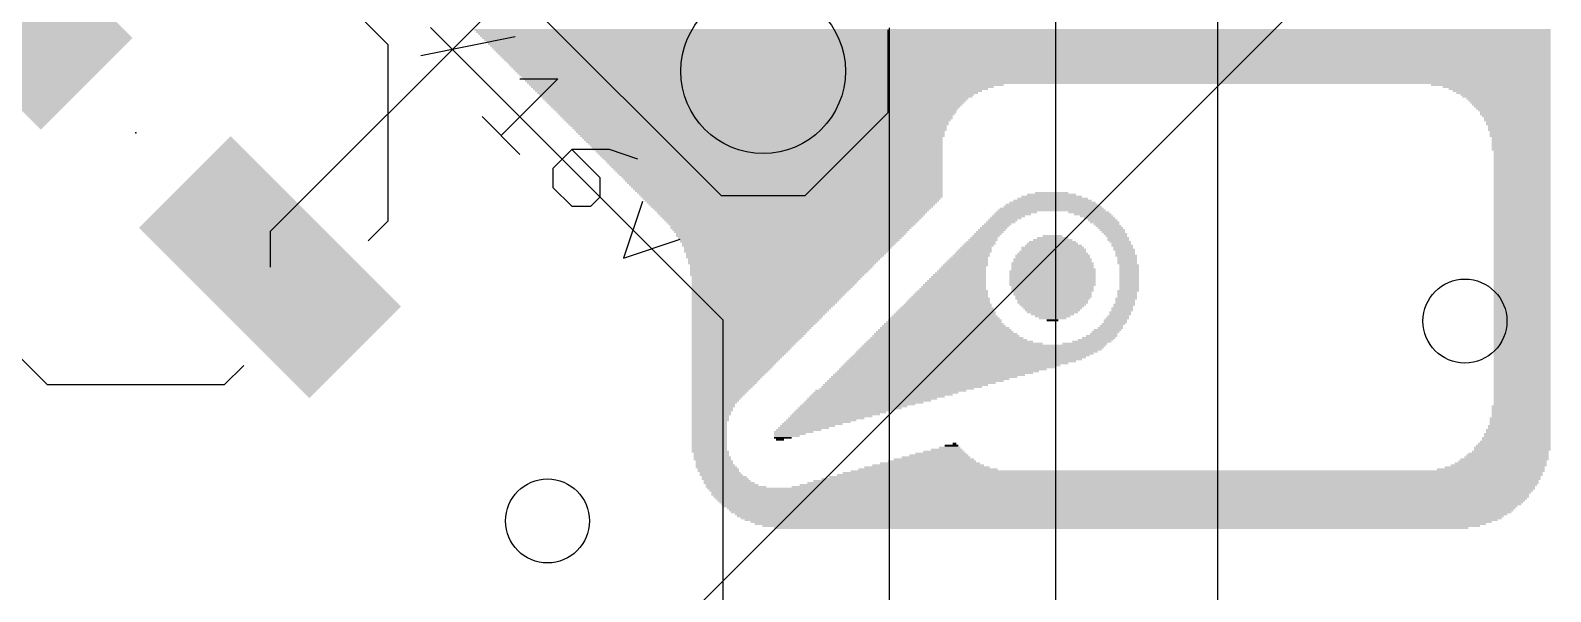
# Model space of a CAD drawing. Extents: x -40.8 to 40.8, y -42.1 to 43.9.
# Drawn here: x -32.51 to -16.09, y 13.59 to 19.65 of the extents above; entities that cross this region are included whole.
import ezdxf

# ---------------------------------------------------------------- set-up
doc = ezdxf.new("R2010")
doc.units = 0
for name, color, linetype in [('1', 22, 'CONTINUOUS'), ('16', 5, 'CONTINUOUS'), ('17', 82, 'CONTINUOUS'), ('18', 82, 'CONTINUOUS'), ('200', 2, 'CONTINUOUS'), ('21', 2, 'CONTINUOUS'), ('23', 2, 'CONTINUOUS'), ('27', 253, 'CONTINUOUS')]:
    doc.layers.add(name, color=color, linetype=linetype)

# ---------------------------------------------------------------- blocks, each defined once
blk = doc.blocks.new('RECT')
blk.add_solid([(-0.5, -0.5), (0.5, -0.5), (-0.5, 0.5), (0.5, 0.5)])
blk = doc.blocks.new('ROUNDP')
blk.add_circle((0, 0), 0.5)
blk = doc.blocks.new('ROUNDV')
blk.add_circle((0, 0), 0.5)

msp = doc.modelspace()

# ---------------------------------------------------------------- linework, layer by layer
at = {"layer": '1'}
for p, q in [((-26.035, 12.7), (-17.399, 21.336)), ((-26.3923, 21.0041), (-29.9194, 17.477)), ((-29.9194, 17.477), (-29.9194, 17.0924))]:
    msp.add_line(p, q, dxfattribs=at)
at = {"layer": '16'}
for p, q in [((-19.685, 6.096), (-19.685, 23.2219)), ((-21.4359, 7.0849), (-21.4359, 21.4359)), ((-25.028, 16.519), (-28.1883, 19.6793)), ((-23.232, 8.119), (-23.232, 19.676)), ((-25.028, 9.153), (-25.028, 16.519))]:
    msp.add_line(p, q, dxfattribs=at)
at = {"layer": '21'}
for p, q in [((-25.0452, 17.861), (-29.5354, 22.3512)), ((-31.369, 22.219), (-28.6466, 19.4966)), ((-23.2492, 19.6571), (-23.2492, 18.7591)), ((-28.6466, 19.4966), (-28.6466, 17.5874)), ((-23.2492, 18.7591), (-24.1472, 17.861)), ((-32.3236, 15.8196), (-35.046, 18.542)), ((-24.1472, 17.861), (-25.0452, 17.861)), ((-28.6466, 17.5874), (-28.8588, 17.3753)), ((-30.2023, 16.0318), (-30.4144, 15.8196)), ((-30.4144, 15.8196), (-32.3236, 15.8196))]:
    msp.add_line(p, q, dxfattribs=at)
at = {"layer": '23'}
msp.add_point((-31.369, 18.542), dxfattribs=at)
at = {"layer": '27'}
for p, q in [((-28.29, 19.3792), (-27.2714, 19.5829)), ((-26.8136, 19.1251), (-27.4248, 18.514)), ((-27.221, 19.1251), (-26.8136, 19.1251)), ((-27.6285, 18.7177), (-27.221, 18.3102)), ((-26.6614, 18.3618), (-26.8651, 18.158)), ((-26.2539, 18.3618), (-26.6614, 18.3618)), ((-26.3558, 18.0562), (-26.6614, 18.3618)), ((-25.9483, 18.2599), (-26.2539, 18.3618)), ((-26.8651, 18.158), (-26.8651, 17.9543)), ((-26.3558, 17.8525), (-26.3558, 18.0562)), ((-26.8651, 17.9543), (-26.6614, 17.7506)), ((-26.6614, 17.7506), (-26.4577, 17.7506)), ((-26.4577, 17.7506), (-26.3558, 17.8525)), ((-25.898, 17.8021), (-26.1017, 17.1909)), ((-26.1017, 17.1909), (-25.4906, 17.3947))]:
    msp.add_line(p, q, dxfattribs=at)

# ---------------------------------------------------------------- block references
at = {"layer": '1', "xscale": 2.6, "yscale": 1.4, "rotation": 315}
for p in [(-32.8186, 19.9916), (-29.9194, 17.0924)]:
    msp.add_blockref('RECT', p, dxfattribs=at)
at = {"layer": '17', "xscale": 1.778, "yscale": 1.778, "rotation": 225}
msp.add_blockref('ROUNDP', (-24.5962, 19.2081), dxfattribs=at)
msp.add_blockref('ROUNDP', (-24.5962, 19.2081), dxfattribs=at)
at = {"layer": '18', "xscale": 0.9064, "yscale": 0.9064}
for p in [(-17.018, 16.51), (-17.018, 16.51), (-26.924, 14.351), (-26.924, 14.351)]:
    msp.add_blockref('ROUNDV', p, dxfattribs=at)
at = {"layer": '200', "yscale": 0.0212}
for p, xscale in [((-21.9046, 19.6522), 11.6223), ((-21.894, 19.631), 11.6011), ((-21.8834, 19.6098), 11.58), ((-21.8728, 19.5887), 11.5588), ((-21.8622, 19.5675), 11.5376), ((-21.8516, 19.5463), 11.5165), ((-21.8411, 19.5251), 11.4953), ((-21.8305, 19.504), 11.4741), ((-21.8199, 19.4828), 11.453), ((-21.8093, 19.4616), 11.4318), ((-21.7987, 19.4405), 11.4106), ((-21.7881, 19.4193), 11.3894), ((-21.7776, 19.3981), 11.3683), ((-21.767, 19.377), 11.3471), ((-21.7564, 19.3558), 11.3259), ((-21.7458, 19.3346), 11.3048), ((-21.7352, 19.3134), 11.2836), ((-21.7246, 19.2923), 11.2624), ((-21.7141, 19.2711), 11.2413), ((-21.7035, 19.2499), 11.2201), ((-21.6928, 19.2288), 11.1989), ((-21.6822, 19.2076), 11.1777), ((-21.6717, 19.1864), 11.1566), ((-21.6611, 19.1653), 11.1354), ((-21.6505, 19.1441), 11.1142), ((-21.64, 19.1229), 11.0931), ((-21.6294, 19.1017), 11.0719), ((-21.6188, 19.0806), 11.0507), ((-24.5614, 19.0594), 5.1232), ((-24.6038, 19.0382), 4.9961), ((-16.7391, 19.0594), 1.2914), ((-16.6756, 19.0382), 1.1643), ((-24.6249, 19.0171), 4.9114), ((-24.6461, 18.9959), 4.8267), ((-24.6567, 18.9747), 4.7633), ((-24.6673, 18.9536), 4.6997), ((-24.6672, 18.9324), 4.6574), ((-24.6779, 18.9112), 4.5939), ((-24.6778, 18.89), 4.5516), ((-24.6778, 18.8689), 4.5092), ((-16.6438, 19.0171), 1.1008), ((-16.6227, 18.9959), 1.0585), ((-16.6014, 18.9747), 1.0161), ((-16.5803, 18.9536), 0.9738), ((-16.5697, 18.9324), 0.9526), ((-16.5486, 18.9112), 0.9103), ((-16.538, 18.89), 0.8891), ((-16.5274, 18.8689), 0.868), ((-24.6779, 18.8477), 4.4669), ((-24.6779, 18.8265), 4.4245), ((-24.6778, 18.8054), 4.3822), ((-24.6778, 18.7842), 4.3398), ((-24.6673, 18.763), 4.3187), ((-24.6673, 18.7419), 4.2763), ((-24.6672, 18.7207), 4.234), ((-16.5168, 18.8477), 0.8468), ((-16.5062, 18.8265), 0.8256), ((-16.4956, 18.8054), 0.8044), ((-16.4851, 18.7842), 0.7833), ((-16.4745, 18.763), 0.7621), ((-16.4745, 18.7419), 0.7621), ((-16.4639, 18.7207), 0.7409), ((-24.6567, 18.6995), 4.2129), ((-24.6567, 18.6783), 4.1705), ((-24.6567, 18.6572), 4.1281), ((-24.6461, 18.636), 4.107), ((-24.6461, 18.6148), 4.0647), ((-24.6355, 18.5937), 4.0435), ((-24.6249, 18.5725), 4.0223), ((-24.6249, 18.5513), 3.98), ((-16.4533, 18.6995), 0.7198), ((-16.4533, 18.6783), 0.7198), ((-16.4427, 18.6572), 0.6986), ((-16.4427, 18.636), 0.6986), ((-16.4321, 18.6148), 0.6774), ((-16.4321, 18.5937), 0.6774), ((-16.4321, 18.5725), 0.6774), ((-16.4215, 18.5513), 0.6563), ((-24.6143, 18.5302), 3.9588), ((-24.6037, 18.509), 3.9376), ((-24.6038, 18.4878), 3.8953), ((-24.5932, 18.4666), 3.8741), ((-24.5826, 18.4455), 3.8529), ((-24.572, 18.4243), 3.8318), ((-24.5614, 18.4031), 3.8106), ((-24.5508, 18.382), 3.7894), ((-16.4215, 18.5302), 0.6563), ((-16.4215, 18.509), 0.6563), ((-16.4109, 18.4878), 0.6351), ((-16.4109, 18.4666), 0.6351), ((-16.4109, 18.4455), 0.6351), ((-16.4109, 18.4243), 0.6351), ((-16.4109, 18.4031), 0.6351), ((-16.4109, 18.382), 0.6351), ((-24.5402, 18.3608), 3.7682), ((-24.5297, 18.3396), 3.7471), ((-24.5191, 18.3185), 3.7259), ((-24.5084, 18.2973), 3.7047), ((-24.4979, 18.2761), 3.6836), ((-24.4873, 18.2549), 3.6624), ((-24.4767, 18.2338), 3.6412), ((-24.4662, 18.2126), 3.6201), ((-16.4109, 18.3608), 0.6351), ((-16.4003, 18.3396), 0.6139), ((-16.4003, 18.3185), 0.6139), ((-16.4003, 18.2973), 0.6139), ((-16.4003, 18.2761), 0.6139), ((-16.4003, 18.2549), 0.6139), ((-16.4003, 18.2338), 0.6139), ((-16.4003, 18.2126), 0.6139), ((-24.4556, 18.1914), 3.5989), ((-24.445, 18.1703), 3.5777), ((-24.4344, 18.1491), 3.5565), ((-24.4238, 18.1279), 3.5354), ((-24.4132, 18.1068), 3.5142), ((-24.4026, 18.0856), 3.493), ((-24.3921, 18.0644), 3.4719), ((-16.4003, 18.1914), 0.6139), ((-16.4003, 18.1703), 0.6139), ((-16.4003, 18.1491), 0.6139), ((-16.4003, 18.1279), 0.6139), ((-16.4003, 18.1068), 0.6139), ((-16.4003, 18.0856), 0.6139), ((-16.4003, 18.0644), 0.6139), ((-24.3815, 18.0432), 3.4507), ((-24.3709, 18.0221), 3.4295), ((-24.3603, 18.0009), 3.4084), ((-24.3497, 17.9797), 3.3872), ((-24.3391, 17.9586), 3.366), ((-24.3285, 17.9374), 3.3448), ((-24.3179, 17.9162), 3.3237), ((-24.3073, 17.8951), 3.3025), ((-21.4811, 17.8951), 0.3599), ((-16.4003, 18.0432), 0.6139), ((-16.4003, 18.0221), 0.6139), ((-16.4003, 18.0009), 0.6139), ((-16.4003, 17.9797), 0.6139), ((-16.4003, 17.9586), 0.6139), ((-16.4003, 17.9374), 0.6139), ((-16.4003, 17.9162), 0.6139), ((-16.4003, 17.8951), 0.6139), ((-24.2967, 17.8739), 3.2813), ((-24.2862, 17.8527), 3.2602), ((-24.2862, 17.8315), 3.2178), ((-24.2862, 17.8104), 3.1755), ((-24.2862, 17.7892), 3.1332), ((-24.2862, 17.768), 3.0908), ((-24.2862, 17.7469), 3.0485), ((-24.2862, 17.7257), 3.0061), ((-21.4811, 17.7257), 1.1221), ((-21.4705, 17.7469), 1.0585), ((-21.4811, 17.768), 0.9949), ((-21.4705, 17.7892), 0.9315), ((-21.4706, 17.8104), 0.8468), ((-21.4705, 17.8315), 0.7621), ((-21.4811, 17.8527), 0.6563), ((-21.4811, 17.8739), 0.5293), ((-16.4003, 17.8739), 0.6139), ((-16.4003, 17.8527), 0.6139), ((-16.4003, 17.8315), 0.6139), ((-16.4003, 17.8104), 0.6139), ((-16.4003, 17.7892), 0.6139), ((-16.4003, 17.768), 0.6139), ((-16.4003, 17.7469), 0.6139), ((-16.4003, 17.7257), 0.6139), ((-24.2862, 17.7045), 2.9638), ((-24.2862, 17.6834), 2.9215), ((-24.2862, 17.6622), 2.8791), ((-24.2862, 17.641), 2.8368), ((-24.2862, 17.6198), 2.7944), ((-24.2862, 17.5987), 2.7521), ((-24.2862, 17.5775), 2.7098), ((-24.2862, 17.5563), 2.6674), ((-22.0633, 17.5563), 0.2964), ((-22.0315, 17.5775), 0.3175), ((-22.0104, 17.5987), 0.3176), ((-21.9787, 17.6198), 0.3387), ((-21.9469, 17.641), 0.3599), ((-21.9046, 17.6622), 0.4023), ((-21.8622, 17.6834), 0.4446), ((-21.4811, 17.7045), 1.1643), ((-21.0789, 17.6834), 0.4446), ((-21.0366, 17.6622), 0.4022), ((-20.9943, 17.641), 0.3599), ((-20.9625, 17.6198), 0.3387), ((-20.9307, 17.5987), 0.3175), ((-20.9095, 17.5775), 0.3175), ((-20.8884, 17.5563), 0.2752), ((-16.4003, 17.7045), 0.6139), ((-16.4003, 17.6834), 0.6139), ((-16.4003, 17.6622), 0.6139), ((-16.4003, 17.641), 0.6139), ((-16.4003, 17.6198), 0.6139), ((-16.4003, 17.5987), 0.6139), ((-16.4003, 17.5775), 0.6139), ((-16.4003, 17.5563), 0.6139), ((-24.2862, 17.5352), 2.6251), ((-24.2967, 17.514), 2.6039), ((-24.2967, 17.4928), 2.5615), ((-24.2967, 17.4717), 2.5193), ((-24.2967, 17.4505), 2.4769), ((-24.3073, 17.4293), 2.4557), ((-24.3073, 17.4081), 2.4133), ((-22.2115, 17.4081), 0.2964), ((-22.1904, 17.4293), 0.2963), ((-22.1692, 17.4505), 0.2964), ((-22.148, 17.4717), 0.2964), ((-22.1268, 17.4928), 0.2964), ((-22.1057, 17.514), 0.2964), ((-22.0845, 17.5352), 0.2964), ((-21.4705, 17.4081), 0.3387), ((-21.4705, 17.4293), 0.2117), ((-20.8672, 17.5352), 0.2752), ((-20.8461, 17.514), 0.2753), ((-20.8249, 17.4928), 0.2752), ((-20.8143, 17.4717), 0.254), ((-20.7931, 17.4505), 0.254), ((-20.7826, 17.4293), 0.2329), ((-20.7614, 17.4081), 0.2329), ((-16.4003, 17.5352), 0.6139), ((-16.4003, 17.514), 0.6139), ((-16.4003, 17.4928), 0.6139), ((-16.4003, 17.4717), 0.6139), ((-16.4003, 17.4505), 0.6139), ((-16.4003, 17.4293), 0.6139), ((-16.4003, 17.4081), 0.6139), ((-24.3073, 17.387), 2.3711), ((-24.3179, 17.3658), 2.3499), ((-24.3179, 17.3446), 2.3075), ((-24.3285, 17.3235), 2.2864), ((-24.3285, 17.3023), 2.244), ((-24.3391, 17.2811), 2.2228), ((-24.3497, 17.26), 2.2017), ((-24.3497, 17.2388), 2.1594), ((-22.3386, 17.2388), 0.3811), ((-22.3174, 17.26), 0.3811), ((-22.3068, 17.2811), 0.3599), ((-22.2962, 17.3023), 0.3388), ((-22.2751, 17.3235), 0.3387), ((-22.2538, 17.3446), 0.3387), ((-22.2432, 17.3658), 0.3175), ((-22.2221, 17.387), 0.3176), ((-21.4705, 17.2388), 0.7621), ((-21.4706, 17.26), 0.7198), ((-21.4705, 17.3023), 0.6775), ((-21.46, 17.2811), 0.6986), ((-21.46, 17.3235), 0.6139), ((-21.4706, 17.3446), 0.5504), ((-21.4705, 17.3658), 0.5081), ((-21.4706, 17.387), 0.4234), ((-20.7614, 17.387), 0.2329), ((-20.7402, 17.3658), 0.2328), ((-20.7296, 17.3446), 0.2117), ((-20.719, 17.3235), 0.2329), ((-20.7085, 17.3023), 0.2117), ((-20.6979, 17.2811), 0.2329), ((-20.6873, 17.26), 0.2117), ((-20.6873, 17.2388), 0.2117), ((-16.4003, 17.387), 0.6139), ((-16.4003, 17.3658), 0.6139), ((-16.4003, 17.3446), 0.6139), ((-16.4003, 17.3235), 0.6139), ((-16.4003, 17.3023), 0.6139), ((-16.4003, 17.2811), 0.6139), ((-16.4003, 17.26), 0.6139), ((-16.4003, 17.2388), 0.6139), ((-24.3603, 17.2176), 2.1382), ((-24.3709, 17.1964), 2.117), ((-24.3709, 17.1753), 2.0747), ((-24.3815, 17.1541), 2.0535), ((-24.3921, 17.1329), 2.0323), ((-24.392, 17.1118), 1.99), ((-24.4026, 17.0906), 1.9688), ((-24.4132, 17.0694), 1.9476), ((-22.4444, 17.0694), 0.5081), ((-22.4338, 17.0906), 0.487), ((-22.4127, 17.1118), 0.4869), ((-22.4021, 17.1329), 0.4657), ((-22.3915, 17.1541), 0.4445), ((-22.3809, 17.1753), 0.4234), ((-22.3703, 17.1964), 0.4022), ((-22.3491, 17.2176), 0.4022), ((-21.46, 17.0694), 0.9103), ((-21.4705, 17.1329), 0.8891), ((-21.4705, 17.1118), 0.8891), ((-21.4705, 17.0906), 0.8891), ((-21.4706, 17.1753), 0.8468), ((-21.4706, 17.1541), 0.8468), ((-21.4705, 17.2176), 0.8045), ((-21.4705, 17.1964), 0.8045), ((-20.6767, 17.2176), 0.2328), ((-20.6662, 17.1964), 0.2117), ((-20.6662, 17.1753), 0.2117), ((-20.6662, 17.1541), 0.2117), ((-20.6662, 17.1329), 0.2117), ((-20.645, 17.1118), 0.2117), ((-20.645, 17.0906), 0.2117), ((-20.645, 17.0694), 0.2117), ((-16.4003, 17.2176), 0.6139), ((-16.4003, 17.1964), 0.6139), ((-16.4003, 17.1753), 0.6139), ((-16.4003, 17.1541), 0.6139), ((-16.4003, 17.1329), 0.6139), ((-16.4003, 17.1118), 0.6139), ((-16.4003, 17.0906), 0.6139), ((-16.4003, 17.0694), 0.6139), ((-24.445, 17.0059), 1.8841), ((-24.4238, 17.0483), 1.9265), ((-24.4344, 17.0271), 1.9053), ((-24.445, 16.9847), 1.8417), ((-24.4555, 16.9636), 1.8206), ((-24.4661, 16.9424), 1.7994), ((-24.4767, 16.9212), 1.7782), ((-24.4872, 16.9001), 1.7571), ((-22.5291, 16.9001), 0.6775), ((-22.5185, 16.9212), 0.6563), ((-22.5079, 16.9424), 0.6351), ((-22.4973, 16.9636), 0.614), ((-22.4867, 16.9847), 0.5928), ((-22.4761, 17.0059), 0.5716), ((-22.4656, 17.0271), 0.5505), ((-22.455, 17.0483), 0.5293), ((-21.4705, 17.0483), 0.9315), ((-21.4705, 17.0271), 0.9315), ((-21.4705, 17.0059), 0.9315), ((-21.4705, 16.9847), 0.9315), ((-21.4705, 16.9636), 0.9315), ((-21.4705, 16.9424), 0.9315), ((-21.4705, 16.9212), 0.9315), ((-21.4705, 16.9001), 0.9315), ((-20.645, 17.0483), 0.2117), ((-20.645, 17.0271), 0.2117), ((-20.645, 17.0059), 0.2117), ((-20.645, 16.9847), 0.2117), ((-20.645, 16.9636), 0.2117), ((-20.645, 16.9424), 0.2117), ((-20.645, 16.9212), 0.2117), ((-20.645, 16.9001), 0.2117), ((-16.4003, 17.0483), 0.6139), ((-16.4003, 17.0271), 0.6139), ((-16.4003, 17.0059), 0.6139), ((-16.4003, 16.9847), 0.6139), ((-16.4003, 16.9636), 0.6139), ((-16.4003, 16.9424), 0.6139), ((-16.4003, 16.9212), 0.6139), ((-16.4003, 16.9001), 0.6139), ((-24.4978, 16.8789), 1.7359), ((-24.5084, 16.8577), 1.7147), ((-24.519, 16.8366), 1.6936), ((-24.5296, 16.8154), 1.6724), ((-24.5402, 16.7942), 1.6512), ((-24.5508, 16.773), 1.63), ((-24.5614, 16.7519), 1.6089), ((-22.582, 16.7519), 0.868), ((-22.582, 16.773), 0.8256), ((-22.5714, 16.7942), 0.8044), ((-22.5609, 16.8154), 0.7833), ((-22.5503, 16.8366), 0.7621), ((-22.5502, 16.8577), 0.7198), ((-22.5397, 16.8789), 0.6987), ((-21.4705, 16.8789), 0.8891), ((-21.4705, 16.8577), 0.8891), ((-21.4705, 16.8366), 0.8891), ((-21.4706, 16.8154), 0.8468), ((-21.4706, 16.7942), 0.8468), ((-21.46, 16.773), 0.8256), ((-21.4705, 16.7519), 0.8045), ((-20.6767, 16.7519), 0.2328), ((-20.6556, 16.8366), 0.2329), ((-20.6662, 16.8154), 0.2117), ((-20.6662, 16.7942), 0.2117), ((-20.6662, 16.773), 0.2117), ((-20.645, 16.8789), 0.2117), ((-20.645, 16.8577), 0.2117), ((-16.4003, 16.8789), 0.6139), ((-16.4003, 16.8577), 0.6139), ((-16.4003, 16.8366), 0.6139), ((-16.4003, 16.8154), 0.6139), ((-16.4003, 16.7942), 0.6139), ((-16.4003, 16.773), 0.6139), ((-16.4003, 16.7519), 0.6139), ((-24.6249, 16.6249), 1.4819), ((-24.6355, 16.6037), 1.4607), ((-24.6461, 16.5825), 1.4395), ((-24.572, 16.7307), 1.5877), ((-24.5826, 16.7095), 1.5665), ((-24.5931, 16.6884), 1.5454), ((-24.6037, 16.6672), 1.5242), ((-24.6143, 16.646), 1.503), ((-22.6349, 16.5825), 1.1008), ((-22.6243, 16.6037), 1.0797), ((-22.6243, 16.6249), 1.0373), ((-22.6137, 16.646), 1.0161), ((-22.6137, 16.6672), 0.9739), ((-22.6031, 16.6884), 0.9527), ((-22.6031, 16.7095), 0.9103), ((-22.5926, 16.7307), 0.8891), ((-21.4705, 16.7307), 0.7621), ((-21.4705, 16.7095), 0.7621), ((-21.4706, 16.6884), 0.7198), ((-21.4705, 16.6672), 0.6775), ((-21.4705, 16.646), 0.6351), ((-21.4705, 16.6249), 0.5927), ((-21.4706, 16.6037), 0.5504), ((-21.4705, 16.5825), 0.4657), ((-20.7402, 16.6037), 0.2328), ((-20.7402, 16.5825), 0.2328), ((-20.719, 16.646), 0.2329), ((-20.719, 16.6249), 0.2329), ((-20.6979, 16.6884), 0.2329), ((-20.7085, 16.6672), 0.2117), ((-20.6873, 16.7307), 0.2117), ((-20.6873, 16.7095), 0.2117), ((-16.4003, 16.7307), 0.6139), ((-16.4003, 16.7095), 0.6139), ((-16.4003, 16.6884), 0.6139), ((-16.4003, 16.6672), 0.6139), ((-16.4003, 16.646), 0.6139), ((-16.4003, 16.6249), 0.6139), ((-16.4003, 16.6037), 0.6139), ((-16.4003, 16.5825), 0.6139), ((-24.6567, 16.5613), 1.4183), ((-24.6672, 16.5402), 1.3972), ((-24.6778, 16.519), 1.376), ((-24.6884, 16.4978), 1.3548), ((-24.7096, 16.4555), 1.3125), ((-24.7202, 16.4343), 1.2913), ((-24.7307, 16.4132), 1.2702), ((-24.6989, 16.4767), 1.3337), ((-22.6349, 16.4132), 1.4396), ((-22.6349, 16.4343), 1.3972), ((-22.6455, 16.4555), 1.3338), ((-22.6455, 16.4767), 1.2914), ((-22.6455, 16.4978), 1.249), ((-22.6349, 16.519), 1.2278), ((-22.6349, 16.5402), 1.1855), ((-22.6349, 16.5613), 1.1432), ((-21.4705, 16.5613), 0.3811), ((-21.4706, 16.5402), 0.2964), ((-21.4706, 16.519), 0.127), ((-20.8778, 16.4132), 0.2964), ((-20.8461, 16.4343), 0.2753), ((-20.8355, 16.4555), 0.2541), ((-20.8143, 16.4767), 0.254), ((-20.7931, 16.519), 0.254), ((-20.7931, 16.4978), 0.254), ((-20.772, 16.5402), 0.2541), ((-20.7614, 16.5613), 0.2329), ((-16.4003, 16.5613), 0.6139), ((-16.4003, 16.5402), 0.6139), ((-16.4003, 16.519), 0.6139), ((-16.4003, 16.4978), 0.6139), ((-16.4003, 16.4767), 0.6139), ((-16.4003, 16.4555), 0.6139), ((-16.4003, 16.4343), 0.6139), ((-16.4003, 16.4132), 0.6139), ((-24.7413, 16.392), 1.249), ((-24.7519, 16.3708), 1.2278), ((-24.7625, 16.3496), 1.2066), ((-24.7731, 16.3285), 1.1855), ((-24.7837, 16.3073), 1.1643), ((-24.7943, 16.2861), 1.1431), ((-24.8048, 16.265), 1.122), ((-24.8154, 16.2438), 1.1008), ((-22.2116, 16.2438), 2.6251), ((-22.5397, 16.265), 1.9265), ((-22.582, 16.2861), 1.7994), ((-22.6031, 16.3073), 1.7147), ((-22.6137, 16.3285), 1.6513), ((-22.6243, 16.3496), 1.5877), ((-22.6243, 16.3708), 1.5454), ((-22.6349, 16.392), 1.4819), ((-21.1212, 16.265), 0.4869), ((-21.0472, 16.2861), 0.4234), ((-21.0049, 16.3073), 0.3811), ((-20.9731, 16.3285), 0.3599), ((-20.9413, 16.3496), 0.3387), ((-20.9201, 16.3708), 0.2963), ((-20.899, 16.392), 0.2964), ((-16.4003, 16.392), 0.6139), ((-16.4003, 16.3708), 0.6139), ((-16.4003, 16.3496), 0.6139), ((-16.4003, 16.3285), 0.6139), ((-16.4003, 16.3073), 0.6139), ((-16.4003, 16.2861), 0.6139), ((-16.4003, 16.265), 0.6139), ((-16.4003, 16.2438), 0.6139), ((-24.8366, 16.2015), 1.0585), ((-24.8472, 16.1803), 1.0373), ((-24.8578, 16.1591), 1.0161), ((-24.826, 16.2226), 1.0796), ((-24.8683, 16.1379), 0.9949), ((-24.8789, 16.1168), 0.9738), ((-24.8895, 16.0956), 0.9526), ((-22.4126, 16.0956), 2.5192), ((-22.3809, 16.1168), 2.5404), ((-22.3491, 16.1379), 2.5616), ((-22.3174, 16.1591), 2.5827), ((-22.2857, 16.1803), 2.6039), ((-22.2538, 16.2015), 2.6251), ((-22.2326, 16.2226), 2.6251), ((-16.4003, 16.2226), 0.6139), ((-16.4003, 16.2015), 0.6139), ((-16.4003, 16.1803), 0.6139), ((-16.4003, 16.1591), 0.6139), ((-16.4003, 16.1379), 0.6139), ((-16.4003, 16.1168), 0.6139), ((-16.4003, 16.0956), 0.6139), ((-24.9001, 16.0744), 0.9314), ((-24.9107, 16.0533), 0.9103), ((-24.9213, 16.0321), 0.8891), ((-24.9319, 16.0109), 0.8679), ((-24.9424, 15.9898), 0.8468), ((-24.953, 15.9686), 0.8256), ((-24.9636, 15.9474), 0.8044), ((-24.9742, 15.9262), 0.7832), ((-22.8042, 15.9262), 2.0747), ((-22.7514, 15.9474), 2.1381), ((-22.7091, 15.9686), 2.1805), ((-22.6561, 15.9898), 2.244), ((-22.6031, 16.0109), 2.3075), ((-22.5609, 16.0321), 2.3499), ((-22.5079, 16.0533), 2.4134), ((-22.455, 16.0744), 2.4769), ((-16.4003, 16.0744), 0.6139), ((-16.4003, 16.0533), 0.6139), ((-16.4003, 16.0321), 0.6139), ((-16.4003, 16.0109), 0.6139), ((-16.4003, 15.9898), 0.6139), ((-16.4003, 15.9686), 0.6139), ((-16.4003, 15.9474), 0.6139), ((-16.4003, 15.9262), 0.6139), ((-24.9954, 15.8839), 0.7409), ((-25.006, 15.8627), 0.7197), ((-24.9848, 15.9051), 0.7621), ((-25.0165, 15.8416), 0.6986), ((-25.0271, 15.8204), 0.6774), ((-25.0377, 15.7992), 0.6562), ((-25.0482, 15.7781), 0.6351), ((-25.0588, 15.7569), 0.6139), ((-23.2171, 15.7569), 1.6301), ((-23.1536, 15.7781), 1.6724), ((-23.1007, 15.7992), 1.7359), ((-23.0584, 15.8204), 1.7783), ((-23.0054, 15.8416), 1.8418), ((-22.9525, 15.8627), 1.9053), ((-22.9101, 15.8839), 1.9476), ((-22.8572, 15.9051), 2.0112), ((-16.4003, 15.9051), 0.6139), ((-16.4003, 15.8839), 0.6139), ((-16.4003, 15.8627), 0.6139), ((-16.4003, 15.8416), 0.6139), ((-16.4003, 15.8204), 0.6139), ((-16.4003, 15.7992), 0.6139), ((-16.4003, 15.7781), 0.6139), ((-16.4003, 15.7569), 0.6139), ((-25.0694, 15.7357), 0.5927), ((-25.0906, 15.6934), 0.5504), ((-25.1012, 15.6722), 0.5292), ((-25.1118, 15.651), 0.508), ((-25.1224, 15.6299), 0.4869), ((-25.133, 15.6087), 0.4657), ((-25.133, 15.5875), 0.4657), ((-25.08, 15.7145), 0.5715), ((-23.6193, 15.5875), 1.1644), ((-23.5664, 15.6087), 1.2278), ((-23.5135, 15.6299), 1.2914), ((-23.4606, 15.651), 1.3549), ((-23.4182, 15.6722), 1.3972), ((-23.3652, 15.6934), 1.4607), ((-23.3124, 15.7145), 1.5243), ((-23.27, 15.7357), 1.5666), ((-16.4109, 15.5875), 0.6351), ((-16.4003, 15.7357), 0.6139), ((-16.4003, 15.7145), 0.6139), ((-16.4003, 15.6934), 0.6139), ((-16.4003, 15.6722), 0.6139), ((-16.4003, 15.651), 0.6139), ((-16.4003, 15.6299), 0.6139), ((-16.4003, 15.6087), 0.6139), ((-25.1436, 15.5664), 0.4445), ((-25.1436, 15.5452), 0.4445), ((-25.1541, 15.524), 0.4234), ((-25.1541, 15.5028), 0.4234), ((-25.1647, 15.4817), 0.4022), ((-25.1647, 15.4605), 0.4022), ((-25.1647, 15.4393), 0.4022), ((-23.9687, 15.4393), 0.7621), ((-23.9157, 15.4605), 0.8256), ((-23.8628, 15.4817), 0.8891), ((-23.8099, 15.5028), 0.9527), ((-23.7675, 15.524), 0.995), ((-23.7146, 15.5452), 1.0585), ((-23.6617, 15.5664), 1.122), ((-16.4215, 15.4605), 0.6563), ((-16.4215, 15.4393), 0.6563), ((-16.4109, 15.5664), 0.6351), ((-16.4109, 15.5452), 0.6351), ((-16.4109, 15.524), 0.6351), ((-16.4109, 15.5028), 0.6351), ((-16.4109, 15.4817), 0.6351), ((-25.1753, 15.4182), 0.381), ((-25.1753, 15.397), 0.381), ((-25.1753, 15.3758), 0.381), ((-25.1753, 15.3547), 0.381), ((-25.1753, 15.3335), 0.381), ((-25.1753, 15.3123), 0.381), ((-25.1753, 15.2911), 0.381), ((-25.1753, 15.27), 0.381), ((-24.265, 15.3123), 0.4234), ((-24.3073, 15.2911), 0.3387), ((-24.3391, 15.27), 0.2752), ((-24.2121, 15.3335), 0.4869), ((-24.1592, 15.3547), 0.5505), ((-24.1168, 15.3758), 0.5928), ((-24.0639, 15.397), 0.6562), ((-24.011, 15.4182), 0.7198), ((-16.4533, 15.2911), 0.7198), ((-16.4533, 15.27), 0.7198), ((-16.4427, 15.3335), 0.6986), ((-16.4427, 15.3123), 0.6986), ((-16.4321, 15.3758), 0.6774), ((-16.4321, 15.3547), 0.6774), ((-16.4215, 15.4182), 0.6563), ((-16.4215, 15.397), 0.6563), ((-25.1753, 15.2488), 0.381), ((-25.1753, 15.2276), 0.381), ((-25.1753, 15.2065), 0.381), ((-25.1753, 15.1853), 0.381), ((-25.1753, 15.1641), 0.381), ((-25.1753, 15.143), 0.381), ((-25.1753, 15.1218), 0.381), ((-25.1647, 15.1006), 0.4022), ((-24.3815, 15.2488), 0.1905), ((-24.4132, 15.2276), 0.0846), ((-22.6455, 15.1006), 0.4446), ((-22.6137, 15.1218), 0.3387), ((-22.582, 15.143), 0.2328), ((-22.5608, 15.1641), 0.1482), ((-22.5291, 15.1853), 0.0423), ((-16.5274, 15.1006), 0.8256), ((-16.5062, 15.143), 0.8256), ((-16.5062, 15.1218), 0.8256), ((-16.4956, 15.1641), 0.8044), ((-16.4851, 15.1853), 0.7833), ((-16.4745, 15.2065), 0.7621), ((-16.4639, 15.2488), 0.7409), ((-16.4639, 15.2276), 0.7409), ((-25.1542, 15.0794), 0.3811), ((-25.1542, 15.0583), 0.3811), ((-25.1436, 15.0371), 0.4023), ((-25.1436, 15.0159), 0.4023), ((-25.1224, 14.9948), 0.4022), ((-25.1224, 14.9736), 0.4022), ((-25.1118, 14.9524), 0.4234), ((-25.1012, 14.9313), 0.4446), ((-22.8255, 14.9313), 1.3549), ((-22.8148, 14.9524), 1.2067), ((-22.7937, 14.9736), 1.0796), ((-22.7725, 14.9948), 0.9526), ((-22.7514, 15.0159), 0.8679), ((-22.7302, 15.0371), 0.741), ((-22.6985, 15.0583), 0.6351), ((-22.6773, 15.0794), 0.5505), ((-16.6968, 14.9313), 1.0797), ((-16.6544, 14.9524), 1.0374), ((-16.6332, 14.9736), 0.995), ((-16.612, 14.9948), 0.9527), ((-16.5909, 15.0159), 0.9526), ((-16.5697, 15.0371), 0.9103), ((-16.5592, 15.0583), 0.8891), ((-16.5486, 15.0794), 0.8679), ((-25.08, 14.9101), 0.4445), ((-25.08, 14.8889), 0.4445), ((-25.0589, 14.8677), 0.4446), ((-25.0483, 14.8466), 0.4658), ((-25.0166, 14.8254), 0.4869), ((-25.006, 14.8042), 0.5081), ((-24.9848, 14.7831), 0.5081), ((-24.9636, 14.7619), 0.5504), ((-20.1686, 14.7619), 7.8964), ((-20.1369, 14.7831), 7.8329), ((-20.0839, 14.8042), 7.7694), ((-20.0416, 14.8254), 7.6847), ((-19.9887, 14.8466), 7.6212), ((-19.957, 14.8677), 7.5577), ((-19.904, 14.8889), 7.4942), ((-22.8148, 14.9101), 1.5031), ((-16.7391, 14.9101), 1.1643), ((-24.9319, 14.7407), 0.5716), ((-24.8895, 14.7196), 0.6563), ((-20.7296, 14.6984), 8.9338), ((-20.7296, 14.6772), 8.8914), ((-20.7296, 14.656), 8.849), ((-20.7402, 14.6349), 8.8278), ((-20.7296, 14.6137), 8.8067), ((-20.2745, 14.7196), 8.0235), ((-20.2216, 14.7407), 7.9599), ((-20.7296, 14.5925), 8.7644), ((-20.7296, 14.5714), 8.722), ((-20.7296, 14.5502), 8.6797), ((-20.7296, 14.529), 8.6374), ((-20.7402, 14.5079), 8.5738), ((-20.7296, 14.4867), 8.5104), ((-20.7296, 14.4655), 8.468), ((-20.7296, 14.4443), 8.4256), ((-20.7296, 14.4232), 8.341), ((-20.7402, 14.402), 8.2774), ((-20.7296, 14.3808), 8.214), ((-20.7296, 14.3597), 8.1293), ((-20.7296, 14.3385), 8.0022), ((-20.7402, 14.3173), 7.8964), ((-20.7296, 14.2962), 7.7482), ((-20.7296, 14.275), 7.4942)]:
    msp.add_blockref('RECT', p, dxfattribs=dict(at, xscale=xscale))

doc.saveas('drawing.dxf')
